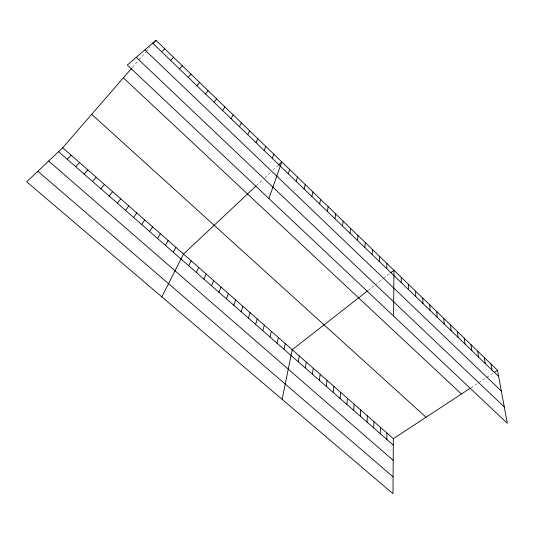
<?xml version="1.0" encoding="UTF-8"?>
<svg xmlns="http://www.w3.org/2000/svg" width="534" height="534" viewBox="0 0 534 534"><rect width="100%" height="100%" fill="white"/><g stroke="black" fill="none" stroke-linecap="round" stroke-linejoin="round"><path stroke-width="0.4" stroke-dasharray="2.67 2" d="M132.405 67.411L138.333 60.576M138.873 59.955L145.722 52.065M146.229 51.478L150.301 46.785M256.494 185.592L262.715 179.751M264.998 177.608L270.738 172.222M273.048 170.059L277.693 165.694M368.073 290.476L374.454 285.496M375.095 284.996L382.845 278.948M383.492 278.441L390.027 273.341M471.081 387.657L478.25 382.951M478.905 382.518L486.16 377.758M486.821 377.318L493.483 372.946"/><path stroke-width="0.8" d="M62.698 147.758L393.358 438.708L392.971 493.723L26.7 181.794L62.698 147.758L131.865 68.032M393.578 316.048L393.965 270.264L390.681 272.827M386.81 439.422L386.93 433.047M386.736 268.622L386.863 263.409M380.268 433.681L380.448 427.347M373.68 427.908L373.934 421.613M379.494 261.647L379.714 256.494M367.045 422.094L367.372 415.839M372.205 254.618L372.512 249.538M360.37 416.24L360.764 410.025M353.648 410.346L354.115 404.178M364.862 247.542L365.256 242.523M346.88 404.418L347.42 398.284M357.46 240.413L357.947 235.461M340.065 398.444L340.685 392.356M333.209 392.43L333.904 386.389M350.004 233.231L350.584 228.345M326.301 386.376L327.068 380.375M342.494 225.989L343.162 221.176M319.345 380.275L320.193 374.327M312.343 374.14L313.271 368.233M334.925 218.7L335.692 213.96M305.294 367.959L306.296 362.099M327.295 211.351L328.163 206.685M298.192 361.732L299.28 355.924M282.126 399.325L292.211 349.703L367.439 290.977M319.612 203.948L320.574 199.356M284.055 349.343L285.31 343.629M277.019 343.175L278.354 337.515M311.869 196.485L312.931 191.966M269.937 336.967L271.352 331.354M304.073 188.969L305.234 184.53M262.808 330.713L264.31 325.153M255.626 324.418L257.214 318.911M296.21 181.393L297.471 177.028M248.397 318.084L250.072 312.624M288.287 173.764L289.655 169.478M241.114 311.702L242.877 306.296M233.785 305.274L235.634 299.921M268.929 198.541L281.778 161.862L278.274 165.146M226.403 298.806L228.345 293.506M272.26 158.318L273.842 154.192M218.973 292.285L221.003 287.045M211.484 285.723L213.607 280.544M264.15 150.508L265.839 146.463M203.948 279.115L206.164 273.989M196.358 272.46L198.668 267.394M255.98 142.631L257.782 138.673M188.709 265.758L191.119 260.752M247.743 134.695L249.652 130.823M161.835 296.884L183.516 254.064L255.926 186.119M173.256 252.215L175.86 247.329M239.446 126.698L241.468 122.913M165.447 245.366L168.15 240.54M231.075 118.635L233.218 114.943M157.577 238.471L160.387 233.712M149.653 231.522L152.564 226.83M222.645 110.511L224.901 106.907M141.677 224.527L144.687 219.895M214.141 102.321L216.517 98.803M133.633 217.478L136.757 212.912M125.537 210.383L128.761 205.884M205.577 94.064L208.073 90.647M117.38 203.234L120.717 198.802M196.939 85.74L199.556 82.416M109.163 196.025L112.607 191.666M100.886 188.769L104.444 184.484M188.228 77.35L190.972 74.119M152.864 43.828L155.948 40.277L497.501 370.309L507.3 423.255L127.319 65.055L155.948 40.277M92.549 181.46L96.213 177.248M84.145 174.097L87.93 169.952M179.451 68.893L182.321 65.762M75.681 166.675L79.586 162.61M170.6 60.362L173.597 57.338M67.15 159.199L71.176 155.207M161.675 51.765L164.806 48.841M393.358 438.708L470.427 388.084M494.15 372.505L497.501 370.309M37.854 171.247L393.091 476.855M48.667 161.021L393.204 460.348M58.56 151.669L393.311 445.122M91.701 114.323L426.045 417.241M123.354 77.844L461.409 394.012M136.25 57.325L504.283 406.941M144.854 49.876L501.339 391.048M152.684 43.1L498.636 376.443M490.94 363.968L492.001 370.049M484.331 357.586L485.326 363.614M477.676 351.158L478.597 357.133M470.975 344.677L471.822 350.604M464.226 338.156L464.994 344.029M457.424 331.587L458.125 337.408M450.583 324.972L451.197 330.733M443.681 318.311L444.221 324.011M436.732 311.596L437.192 317.243M429.736 304.834L430.117 310.421M422.688 298.019L422.981 303.546M415.586 291.157L415.799 296.624M408.43 284.248L408.563 289.648M401.228 277.279L401.268 282.626"/></g></svg>
